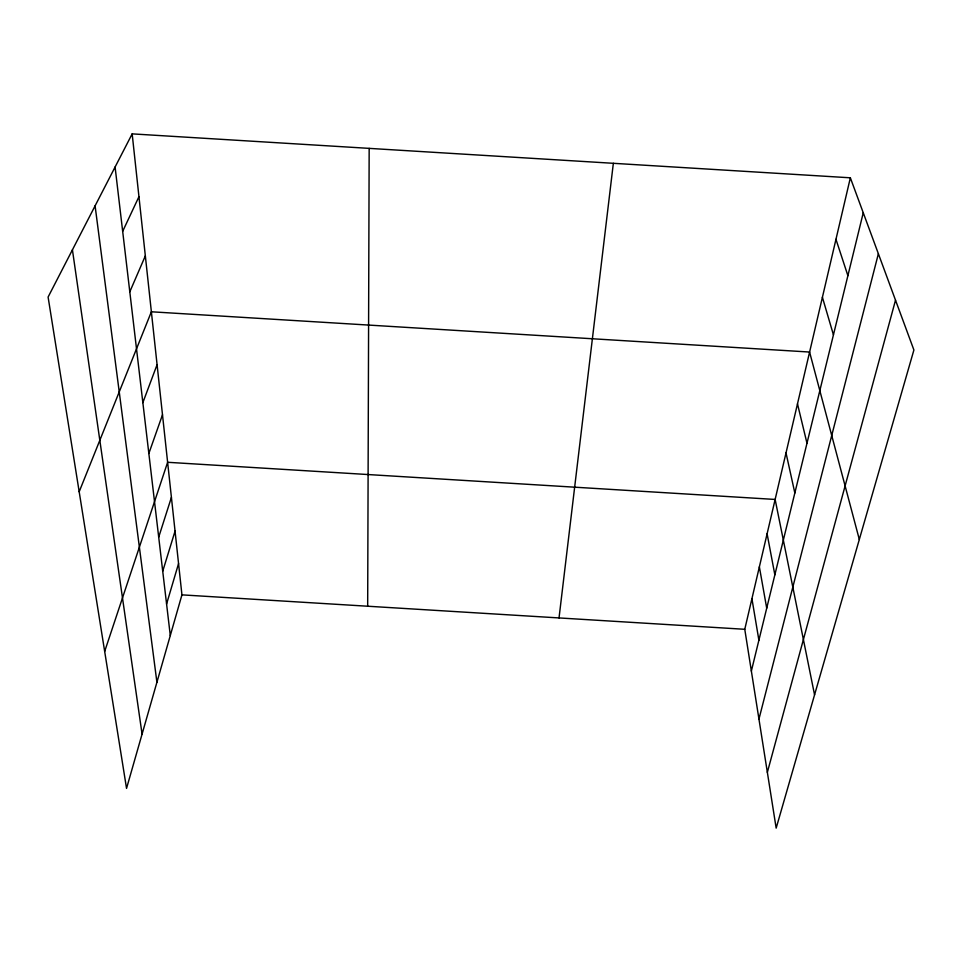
<?xml version="1.0" encoding="UTF-8"?>
<svg xmlns="http://www.w3.org/2000/svg" width="962" height="962" viewBox="0 0 962 962"><rect width="100%" height="100%" fill="white"/><g stroke="black" fill="none" stroke-linecap="round" stroke-linejoin="round"><path stroke-width="1.44" d="M367.676 606.228L369.167 148.376M559.03 617.929L613.347 163.312M850.348 177.802L913.9 350L776.166 828.126L744.768 629.292L850.348 177.802L132.167 133.874L48.1 297.054L126.539 788.395L181.938 594.865L132.167 133.874M751.358 671.079L863.251 212.77M758.946 719.107L878.378 253.74M767.351 772.354L895.514 300.18M166.582 604.016L178.559 563.588M162.722 571.236L175.06 531.108M158.706 537.145L171.416 497.366M104.678 651.418L167.629 462.289L775.131 499.446L814.561 694.841M148.845 453.499L162.494 414.766M142.857 402.633L157.083 364.67M79.185 491.762L151.371 311.784L809.595 352.044L859.319 539.478M129.798 291.835L145.334 255.88M122.679 231.337L138.949 196.681M181.938 594.865L744.768 629.292M835.966 239.31L847.895 275.685M822.402 297.294L833.441 334.86M797.486 403.836L806.986 443.254M786.014 452.898L794.84 493.001M767.099 533.802L774.855 574.831M759.367 566.846L766.714 608.176M751.923 598.653L758.898 640.235M72.427 249.831L142.075 734.114M95.094 205.832L156.914 682.286M115.091 167.003L170.298 635.545"/></g></svg>
